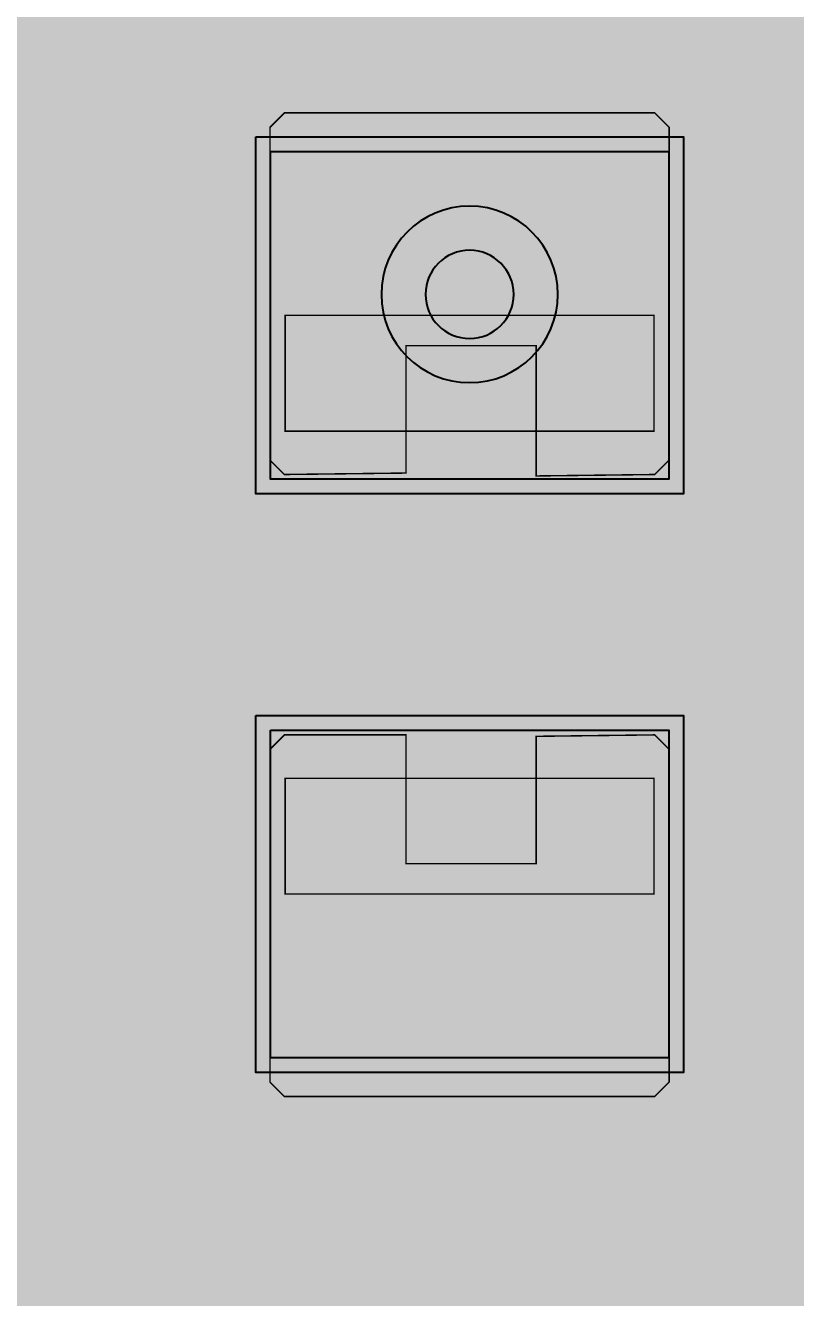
# Model space of a CAD drawing. Header units: millimetres. Extents: x 40 to 109, y -239.5 to -186.7.
# Drawn here: x 69.077 to 71.739, y -201.404 to -197.007 of the extents above; entities that cross this region are included whole.
import ezdxf

# ---------------------------------------------------------------- set-up
doc = ezdxf.new("R2010")
doc.units = ezdxf.units.MM
doc.header["$MEASUREMENT"] = 0
for name, color, linetype, true_color in [('Bottom-Layer', 7, 'Continuous', 0x0000ff), ('Component-Marking-Layer', 7, 'Continuous', 0x66ffcc), ('Component-Shape-Layer', 7, 'Continuous', 0x00cccc), ('Hole-Layer', 7, 'Continuous', 0x222222), ('Multi-Layer', 7, 'Continuous', 0xc0c0c0), ('Pin-Soldering-Layer', 7, 'Continuous', 0xcc9999), ('Top-Layer', 7, 'Continuous', 0xff0000), ('Top-Paste-Mask-Layer', 7, 'Continuous', 0x808080), ('Top-Silkscreen-Layer', 7, 'Continuous', 0xffcc00), ('Top-Solder-Mask-Layer', 7, 'Continuous', 0x800080)]:
    doc.layers.add(name, color=color, linetype=linetype, true_color=true_color)

msp = doc.modelspace()

# ---------------------------------------------------------------- hatches: boundary and pattern name
at = {"layer": 'Bottom-Layer'}
for points in [[(78.3696, -237.8943), (70.7287, -237.8943), (70.9732, -237.6804), (71.1322, -237.397), (71.1872, -237.0767), (71.1872, -236.4767), (71.0924, -236.061), (70.8265, -235.7276), (70.4423, -235.5426), (70.0159, -235.5426), (69.6317, -235.7276), (69.3659, -236.061), (69.271, -236.4767), (69.271, -237.0767), (69.3261, -237.397), (69.485, -237.6804), (69.7295, -237.8943), (42.6721, -237.8943), (42.1074, -237.82), (41.5812, -237.602), (41.1293, -237.2553), (40.7825, -236.8034), (40.5646, -236.2772), (40.4902, -235.7125), (40.4902, -195.0724), (40.5646, -194.5077), (40.7825, -193.9815), (41.1293, -193.5296), (41.5812, -193.1828), (42.1074, -192.9649), (42.6721, -192.8905), (106.2992, -192.8905), (106.8639, -192.9649), (107.3901, -193.1828), (107.842, -193.5296), (108.1888, -193.9815), (108.4067, -194.5077), (108.4811, -195.0724), (108.4811, -217.4266), (104.2734, -217.4266), (104.1363, -217.4538), (104.0201, -217.5315), (103.1894, -218.3622), (103.1117, -218.4784), (103.0845, -218.6154), (103.0845, -224.6154), (103.1117, -224.7525), (103.1894, -224.8687), (104.1264, -225.8057), (104.2426, -225.8833), (104.3796, -225.9106), (108.4576, -225.9106), (108.4811, -235.7125), (108.4067, -236.2772), (108.1888, -236.8034), (107.842, -237.2553), (107.3901, -237.602), (106.8639, -237.82), (106.2992, -237.8943), (79.3687, -237.8943), (79.6133, -237.6804), (79.7722, -237.397), (79.8273, -237.0767), (79.8273, -236.4767), (79.7324, -236.061), (79.4666, -235.7276), (79.0824, -235.5426), (78.656, -235.5426), (78.2718, -235.7276), (78.0059, -236.061), (77.911, -236.4767), (77.911, -237.0767), (77.9661, -237.397), (78.1251, -237.6804)], [(69.949, -197.9369), (70.0378, -198.2685), (70.2806, -198.5112), (70.6121, -198.6), (70.9437, -198.5112), (71.1864, -198.2685), (71.2753, -197.9369), (71.1864, -197.6053), (70.9437, -197.3626), (70.6121, -197.2738), (70.2806, -197.3626), (70.0378, -197.6053)]]:
    msp.add_hatch(color=256, dxfattribs=at).paths.add_polyline_path(points)
at = {"layer": 'Component-Marking-Layer'}
msp.add_hatch(color=256, dxfattribs=at).paths.add_polyline_path([(69.9146, -198.0094, 1), (70.0346, -198.0094, 1)])
msp.add_hatch(color=256, dxfattribs=at).paths.add_polyline_path([(69.9146, -198.0094, 1), (70.0346, -198.0094, 1)])
at = {"layer": 'Pin-Soldering-Layer'}
for points in [[(69.9747, -198.0094), (71.2496, -198.0094), (71.2496, -198.4094), (69.9747, -198.4094)], [(69.9747, -198.0094), (71.2496, -198.0094), (71.2496, -198.4094), (69.9747, -198.4094)], [(69.9747, -200.0094), (71.2496, -200.0094), (71.2496, -199.6094), (69.9747, -199.6094)], [(69.9747, -200.0094), (71.2496, -200.0094), (71.2496, -199.6094), (69.9747, -199.6094)]]:
    msp.add_hatch(color=256, dxfattribs=at).paths.add_polyline_path(points)
at = {"layer": 'Top-Layer'}
for points in [[(69.9236, -197.4431), (71.3006, -197.4431), (71.3006, -198.5757), (69.9236, -198.5757)], [(69.9236, -199.4431), (71.3006, -199.4431), (71.3006, -200.5757), (69.9236, -200.5757)]]:
    msp.add_hatch(color=256, dxfattribs=at).paths.add_polyline_path(points)
at = {"layer": 'Top-Paste-Mask-Layer'}
for points in [[(69.9721, -197.3094), (71.2521, -197.3094), (71.3021, -197.3594), (71.3021, -198.5094), (71.2521, -198.5594), (70.8421, -198.5644), (70.8421, -198.1144), (70.3921, -198.1144), (70.3921, -198.5544), (69.9721, -198.5594), (69.9221, -198.5094), (69.9221, -197.3594)], [(69.9721, -197.3094), (71.2521, -197.3094), (71.3021, -197.3594), (71.3021, -198.5094), (71.2521, -198.5594), (70.8421, -198.5644), (70.8421, -198.1144), (70.3921, -198.1144), (70.3921, -198.5544), (69.9721, -198.5594), (69.9221, -198.5094), (69.9221, -197.3594)], [(69.9721, -199.4594), (70.3921, -199.4594), (70.3921, -199.9044), (70.8421, -199.9044), (70.8421, -199.4644), (71.2521, -199.4594), (71.3021, -199.5094), (71.3021, -200.6594), (71.2521, -200.7094), (69.9721, -200.7094), (69.9221, -200.6594), (69.9221, -199.5094)], [(69.9721, -199.4594), (70.3921, -199.4594), (70.3921, -199.9044), (70.8421, -199.9044), (70.8421, -199.4644), (71.2521, -199.4594), (71.3021, -199.5094), (71.3021, -200.6594), (71.2521, -200.7094), (69.9721, -200.7094), (69.9221, -200.6594), (69.9221, -199.5094)]]:
    msp.add_hatch(color=256, dxfattribs=at).paths.add_polyline_path(points)
at = {"layer": 'Top-Solder-Mask-Layer'}
for points in [[(69.8728, -197.3923), (71.3514, -197.3923), (71.3514, -198.6265), (69.8728, -198.6265)], [(69.8728, -199.3923), (71.3514, -199.3923), (71.3514, -200.6265), (69.8728, -200.6265)]]:
    msp.add_hatch(color=256, dxfattribs=at).paths.add_polyline_path(points)

# ---------------------------------------------------------------- linework, layer by layer
at = {"layer": 'Bottom-Layer', "const_width": 0.0508}
msp.add_lwpolyline([(69.949, -197.9369), (70.0378, -198.2685), (70.2806, -198.5112), (70.6121, -198.6), (70.9437, -198.5112), (71.1864, -198.2685), (71.2753, -197.9369), (71.1864, -197.6053), (70.9437, -197.3626), (70.6121, -197.2738), (70.2806, -197.3626), (70.0378, -197.6053)], close=True, dxfattribs=at)
at = {"layer": 'Component-Marking-Layer', "const_width": 0.129}
msp.add_lwpolyline([(69.9146, -198.0094, 1), (70.0346, -198.0094, 1)], format="xyb", close=True, dxfattribs=at)
msp.add_lwpolyline([(69.9146, -198.0094, 1), (70.0346, -198.0094, 1)], format="xyb", close=True, dxfattribs=at)
at = {"layer": 'Component-Shape-Layer', "const_width": 0.0508}
msp.add_lwpolyline([(69.9747, -198.0094), (71.2496, -198.0094), (71.2496, -200.0094), (69.9747, -200.0094)], close=True, dxfattribs=at)
msp.add_lwpolyline([(69.9747, -198.0094), (71.2496, -198.0094), (71.2496, -200.0094), (69.9747, -200.0094)], close=True, dxfattribs=at)
at = {"layer": 'Hole-Layer'}
msp.add_lwpolyline([(70.4596, -197.9369, 1), (70.7646, -197.9369, 1)], format="xyb", close=True, dxfattribs=at)
at = {"layer": 'Multi-Layer'}
msp.add_lwpolyline([(70.3071, -197.9369, 1), (70.9171, -197.9369), (70.9171, -197.9369, 1), (70.3071, -197.9369)], format="xyb", dxfattribs=at)
at = {"layer": 'Pin-Soldering-Layer', "const_width": 0.00508}
for points in [[(69.9747, -198.0094), (71.2496, -198.0094), (71.2496, -198.4094), (69.9747, -198.4094)], [(69.9747, -198.0094), (71.2496, -198.0094), (71.2496, -198.4094), (69.9747, -198.4094)], [(69.9747, -200.0094), (71.2496, -200.0094), (71.2496, -199.6094), (69.9747, -199.6094)], [(69.9747, -200.0094), (71.2496, -200.0094), (71.2496, -199.6094), (69.9747, -199.6094)]]:
    msp.add_lwpolyline(points, close=True, dxfattribs=at)
at = {"layer": 'Top-Layer', "const_width": 0.254}
for points in [[(72.5974, -197.1641), (60.6549, -197.1641)], [(69.2151, -198.2532), (68.5743, -197.6124)], [(69.2151, -199.1364), (69.2151, -198.2532)], [(70.0881, -200.0094), (69.2151, -199.1364)], [(70.6121, -200.0094), (70.0881, -200.0094)], [(71.2631, -200.6604), (70.6121, -200.0094)], [(72.9111, -200.6604), (71.2631, -200.6604)]]:
    msp.add_lwpolyline(points, dxfattribs=at)
at = {"layer": 'Top-Layer'}
for points in [[(69.9236, -197.4431), (71.3006, -197.4431), (71.3006, -198.5757), (69.9236, -198.5757)], [(69.9236, -199.4431), (71.3006, -199.4431), (71.3006, -200.5757), (69.9236, -200.5757)]]:
    msp.add_lwpolyline(points, close=True, dxfattribs=at)
at = {"layer": 'Top-Paste-Mask-Layer', "const_width": 0.00508}
for points in [[(69.9721, -197.3094), (71.2521, -197.3094), (71.3021, -197.3594), (71.3021, -198.5094), (71.2521, -198.5594), (70.8421, -198.5644), (70.8421, -198.1144), (70.3921, -198.1144), (70.3921, -198.5544), (69.9721, -198.5594), (69.9221, -198.5094), (69.9221, -197.3594)], [(69.9721, -197.3094), (71.2521, -197.3094), (71.3021, -197.3594), (71.3021, -198.5094), (71.2521, -198.5594), (70.8421, -198.5644), (70.8421, -198.1144), (70.3921, -198.1144), (70.3921, -198.5544), (69.9721, -198.5594), (69.9221, -198.5094), (69.9221, -197.3594)], [(69.9721, -199.4594), (70.3921, -199.4594), (70.3921, -199.9044), (70.8421, -199.9044), (70.8421, -199.4644), (71.2521, -199.4594), (71.3021, -199.5094), (71.3021, -200.6594), (71.2521, -200.7094), (69.9721, -200.7094), (69.9221, -200.6594), (69.9221, -199.5094)], [(69.9721, -199.4594), (70.3921, -199.4594), (70.3921, -199.9044), (70.8421, -199.9044), (70.8421, -199.4644), (71.2521, -199.4594), (71.3021, -199.5094), (71.3021, -200.6594), (71.2521, -200.7094), (69.9721, -200.7094), (69.9221, -200.6594), (69.9221, -199.5094)]]:
    msp.add_lwpolyline(points, close=True, dxfattribs=at)
at = {"layer": 'Top-Silkscreen-Layer', "const_width": 0.1524}
for points in [[(69.695, -198.5332), (69.695, -197.2483)], [(69.695, -197.2483), (71.5292, -197.2483)], [(69.695, -198.5332), (69.695, -197.2483)], [(69.695, -197.2483), (71.5292, -197.2483)], [(71.5292, -197.2483), (71.5292, -198.5332)], [(71.5292, -197.2483), (71.5292, -198.5332)], [(69.695, -199.4856), (69.695, -200.7705)], [(69.695, -199.4856), (69.695, -200.7705)], [(71.5292, -200.7705), (71.5292, -199.4856)], [(71.5292, -200.7705), (71.5292, -199.4856)], [(69.695, -200.7705), (71.5292, -200.7705)], [(69.695, -200.7705), (71.5292, -200.7705)]]:
    msp.add_lwpolyline(points, dxfattribs=at)
at = {"layer": 'Top-Solder-Mask-Layer'}
for points in [[(69.8728, -197.3923), (71.3514, -197.3923), (71.3514, -198.6265), (69.8728, -198.6265)], [(69.8728, -199.3923), (71.3514, -199.3923), (71.3514, -200.6265), (69.8728, -200.6265)]]:
    msp.add_lwpolyline(points, close=True, dxfattribs=at)

doc.saveas('drawing.dxf')
